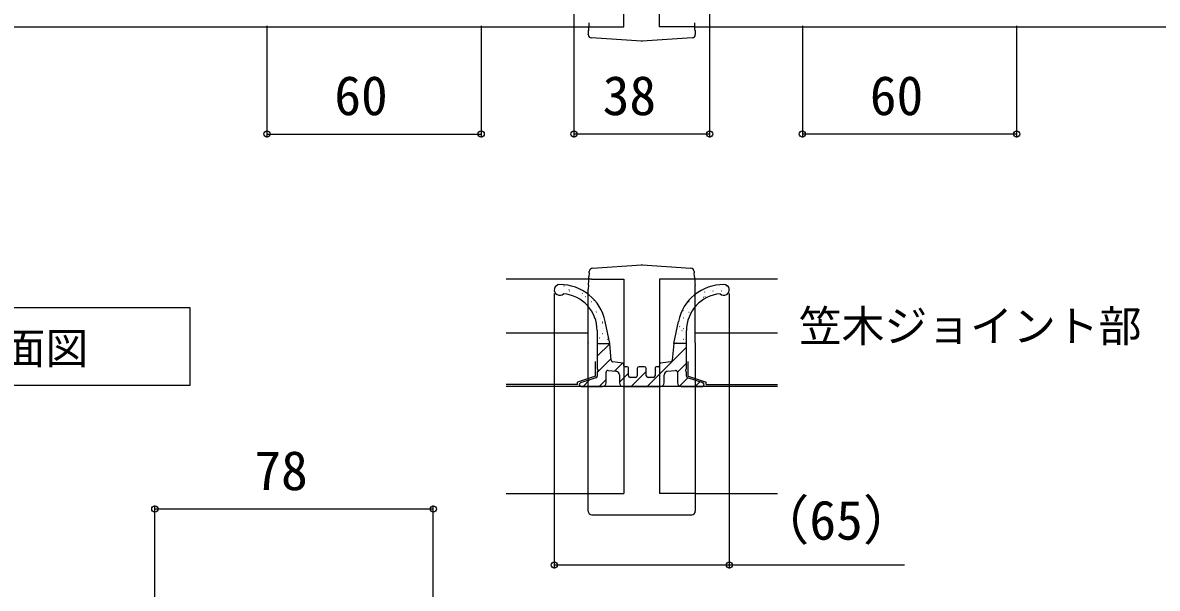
# Model space of a CAD drawing. Units: millimetres, scale not verified. Extents: x -875 to 875, y -1299 to 1291.
# Drawn here: x -51.4 to 266.4, y -522 to -363.7 of the extents above; entities that cross this region are included whole.
import ezdxf
from ezdxf.enums import TextEntityAlignment as Align

# ---------------------------------------------------------------- set-up
doc = ezdxf.new("R2010")
doc.units = ezdxf.units.MM
doc.header["$LTSCALE"] = 8
for name, color, linetype in [('0-1_USER1', 3, 'Continuous'), ('0-3_YKK_12', 2, 'Continuous'), ('0-4_YKK_13', 4, 'Continuous'), ('0-5_YKK_D', 6, 'Continuous'), ('0-7_YSS_K', 3, 'Continuous')]:
    doc.layers.add(name, color=color, linetype=linetype)
doc.styles.add('ＭＳ ゴシック', font='')
doc.styles.get('ＭＳ ゴシック').set_extended_font_data('MS Gothic')

msp = doc.modelspace()

# ---------------------------------------------------------------- linework, layer by layer
at = {"layer": '0-1_USER1'}
msp.add_lwpolyline([(-94.659, -457.377), (-94.659, -443.377), (-4.609, -443.377), (-4.609, -465.259), (-94.659, -465.259)], close=True, dxfattribs=at)
at = {"layer": '0-3_YKK_12'}
for p, q in [((-103, -364.847), (107.152, -364.847)), ((136.848, -364.847), (788.228, -364.847)), ((107.911, -435.497), (84, -435.497)), ((107.911, -435.497), (117, -435.497)), ((117, -435.497), (117, -495.497)), ((127, -435.497), (127, -495.497)), ((136.089, -435.497), (127, -435.497)), ((160, -435.497), (136.089, -435.497)), ((84, -450.497), (107.116, -450.497)), ((136.884, -450.497), (160, -450.497)), ((84, -495.497), (107, -495.497)), ((107, -495.497), (117, -495.497)), ((137, -495.497), (127, -495.497)), ((137, -495.497), (160, -495.497))]:
    msp.add_line(p, q, dxfattribs=at)
for points in [[(107.152, -364.847), (117, -364.847), (117, -164.847)], [(136.848, -364.847), (127, -364.847), (127, -164.847)]]:
    msp.add_lwpolyline(points, dxfattribs=at)
at = {"layer": '0-4_YKK_13'}
for p, q in [((107, -365.872), (107, -365.857)), ((107, -365.872), (107.083, -365.955)), ((107, -365.872), (107, -366.921)), ((107, -366.933), (107, -366.921)), ((121.9, -368.856), (107.933, -367.923)), ((136.067, -367.923), (122.1, -368.856)), ((137, -365.872), (137, -365.857)), ((137, -366.921), (137, -366.933)), ((108.234, -432.391), (121.9, -431.48)), ((122.1, -431.48), (135.766, -432.391)), ((107.282, -433.661), (107.212, -434.804)), ((136.788, -434.804), (136.718, -433.661)), ((100.168, -437.321), (100.218, -437.321)), ((101.611, -438.345), (101.621, -438.342)), ((107.07, -437.126), (107, -438.274)), ((107, -453.268), (107, -438.274)), ((137, -438.274), (136.93, -437.126)), ((137, -453.268), (137, -438.274)), ((142.728, -437.321), (142.778, -437.321)), ((142.811, -437.96), (142.821, -437.957)), ((145.768, -437.321), (145.818, -437.321)), ((98.491, -439.45), (98.501, -439.447)), ((98.743, -438.696), (98.793, -438.696)), ((101.783, -438.696), (101.833, -438.696)), ((103.208, -440.311), (103.258, -440.311)), ((104.823, -438.696), (104.873, -438.696)), ((105.001, -439.986), (105.01, -439.982)), ((105.292, -439.462), (105.375, -439.407)), ((106.248, -440.311), (106.298, -440.311)), ((107.863, -441.686), (107.913, -441.686)), ((108.767, -441.493), (108.776, -441.49)), ((135.223, -441.686), (135.273, -441.686)), ((136.648, -440.311), (136.698, -440.311)), ((136.948, -440.036), (136.957, -440.033)), ((138.263, -441.686), (138.313, -441.686)), ((139.178, -440.54), (139.261, -440.485)), ((139.688, -440.311), (139.738, -440.311)), ((139.691, -439.065), (139.7, -439.062)), ((141.303, -438.696), (141.353, -438.696)), ((141.867, -438.76), (141.95, -438.705)), ((144.343, -438.696), (144.393, -438.696)), ((109.21, -444.704), (109.293, -444.649)), ((109.288, -443.301), (109.338, -443.301)), ((109.366, -444.122), (109.375, -444.119)), ((110.903, -444.676), (110.904, -444.676)), ((133.49, -444.305), (133.574, -444.249)), ((134.804, -443.637), (134.813, -443.633)), ((135.223, -444.676), (135.273, -444.676)), ((136.648, -443.301), (136.698, -443.301)), ((109.288, -446.291), (109.338, -446.291)), ((110.342, -446.617), (110.351, -446.614)), ((110.903, -447.666), (110.953, -447.666)), ((111.015, -447.428), (111.098, -447.372)), ((113.011, -453.497), (111.74, -447.291)), ((130.989, -453.497), (132.26, -447.291)), ((132.183, -447.666), (132.233, -447.666)), ((132.66, -447.237), (132.669, -447.234)), ((133.608, -446.291), (133.658, -446.291)), ((110.903, -450.656), (110.953, -450.656)), ((110.988, -449.23), (110.997, -449.226)), ((132.183, -450.656), (132.233, -450.656)), ((132.606, -448.808), (132.689, -448.753)), ((133.258, -449.866), (133.268, -449.863)), ((133.608, -449.281), (133.658, -449.281)), ((107, -453.268), (107, -453.354)), ((107, -453.357), (107, -453.354)), ((107, -453.526), (107, -453.357)), ((107, -500.444), (107, -453.526)), ((109.5, -453.497), (113.011, -453.497)), ((109.5, -457.07), (113.016, -453.554)), ((110.13, -451.931), (110.214, -451.876)), ((111.586, -451.858), (111.596, -451.855)), ((112.328, -452.271), (112.378, -452.271)), ((113.461, -458.191), (113.011, -453.497)), ((130.989, -453.497), (130.539, -458.191)), ((130.985, -453.546), (131.034, -453.497)), ((134.5, -453.497), (130.989, -453.497)), ((131.114, -453.466), (131.124, -453.463)), ((131.722, -453.311), (131.805, -453.256)), ((133.608, -452.271), (133.658, -452.271)), ((134.234, -452.361), (134.244, -452.358)), ((137, -453.268), (137, -453.354)), ((137, -453.354), (137, -453.357)), ((137, -453.357), (137, -453.526)), ((137, -453.526), (137, -500.444)), ((123.524, -465.497), (134.5, -454.521)), ((109, -462.634), (109, -458.497)), ((109.5, -461.56), (113.409, -457.651)), ((116.734, -458.966), (113.902, -458.64)), ((114.335, -461.216), (116.6, -458.951)), ((117, -459.697), (117, -459.264)), ((117.95, -459.997), (117.3, -459.997)), ((118.25, -462.497), (118.25, -460.297)), ((120.75, -460.497), (120.75, -462.497)), ((122.75, -459.997), (121.25, -459.997)), ((123.25, -462.497), (123.25, -460.497)), ((125.75, -460.297), (125.75, -462.497)), ((126.7, -459.997), (126.05, -459.997)), ((127, -459.264), (127, -459.697)), ((130.098, -458.64), (127.266, -458.966)), ((132, -461.511), (134.5, -459.011)), ((135, -462.634), (135, -458.497)), ((109, -462.634), (104, -464.272)), ((109.156, -463.109), (104.844, -464.521)), ((105.564, -465.497), (107.364, -463.696)), ((109.5, -461.516), (109.5, -462.634)), ((110.054, -465.497), (112, -463.55)), ((112, -464.497), (112, -461.515)), ((112.555, -461.018), (114.86, -461.274)), ((115.75, -464.291), (118.25, -461.791)), ((115.75, -462.268), (115.75, -464.497)), ((120.25, -462.997), (118.75, -462.997)), ((119.034, -465.497), (123.25, -461.281)), ((125.25, -462.997), (123.75, -462.997)), ((128.25, -464.497), (128.25, -462.268)), ((129.14, -461.274), (131.445, -461.018)), ((132, -461.515), (132, -464.497)), ((132.592, -465.409), (134.88, -463.121)), ((134.5, -462.634), (134.5, -461.516)), ((139.156, -464.521), (134.844, -463.109)), ((135, -462.634), (140, -464.272)), ((104, -464.997), (84, -464.997)), ((104, -464.997), (104, -464.272)), ((105, -465.497), (111, -465.497)), ((116.75, -465.497), (127.25, -465.497)), ((133, -465.497), (139, -465.497)), ((136.995, -465.497), (138.262, -464.229)), ((140, -464.997), (140, -464.272)), ((140, -464.997), (160, -464.997)), ((107.996, -501.444), (121.963, -501.5)), ((121.952, -501.488), (122.048, -501.488)), ((122.037, -501.5), (136.004, -501.444))]:
    msp.add_line(p, q, dxfattribs=at)
for points in [[(136.917, -365.955), (137, -365.872), (137, -366.921)], [(107.07, -437.126), (107.098, -436.674), (107.125, -436.231), (107.151, -435.813), (107.174, -435.433), (107.194, -435.103), (107.21, -434.835), (107.212, -434.804)], [(107.282, -433.661), (107.297, -433.411), (107.302, -433.328)], [(136.698, -433.328), (136.703, -433.411), (136.718, -433.661)], [(136.788, -434.804), (136.79, -434.835), (136.806, -435.103), (136.826, -435.433), (136.849, -435.813), (136.875, -436.231), (136.902, -436.674), (136.93, -437.126)], [(109.5, -449.877), (109.5, -453.497), (109.5, -460.477)], [(134.5, -460.477), (134.5, -453.497), (134.5, -449.877)]]:
    msp.add_lwpolyline(points, dxfattribs=at)
for centre, radius, start, end in [((107.993, -366.931), 0.993, 180.11503, 265.85405), ((136.007, -366.932), 0.993, 274.14066, 359.89026), ((122, -432.977), 1.5, 86.18593, 93.81407), ((108.301, -433.389), 1, 93.81407, 176.5), ((135.699, -433.389), 1, 3.5, 86.18593), ((99, -438.497), 1.5, 90, 315.33998), ((99.11, -449.891), 12.895, 11.63289, 90.48953), ((144.89, -449.891), 12.895, 89.51047, 168.36711), ((145, -438.497), 1.5, 224.66002, 90), ((99.114, -449.893), 10.386, 0.08527, 84.73769), ((144.886, -449.893), 10.386, 95.26231, 179.91473), ((109.8, -460.477), 0.3, 180, 240), ((109.5, -460.997), 0.3, 300, 60), ((113.959, -458.143), 0.5, 185.48532, 263.42801), ((116.7, -459.264), 0.3, 0, 83.42801), ((117.3, -459.697), 0.3, 180, 270), ((117.95, -460.297), 0.3, 0, 90), ((121.25, -460.497), 0.5, 90, 180), ((122.75, -460.497), 0.5, 0, 90), ((126.05, -460.297), 0.3, 90, 180), ((126.7, -459.697), 0.3, 270, 360), ((127.3, -459.264), 0.3, 96.57199, 180), ((130.041, -458.143), 0.5, 276.57199, 354.51468), ((134.5, -460.997), 0.3, 120, 240), ((134.2, -460.477), 0.3, 300, 0), ((109, -462.634), 0.5, 288.13494, 0), ((109.8, -461.516), 0.3, 120, 180), ((112.5, -461.515), 0.5, 83.65981, 180), ((114.75, -462.268), 1, 0, 83.65981), ((118.75, -462.497), 0.5, 180, 270), ((120.25, -462.497), 0.5, 270, 0), ((123.75, -462.497), 0.5, 180, 270), ((125.25, -462.497), 0.5, 270, 0), ((129.25, -462.268), 1, 96.34019, 180), ((131.5, -461.515), 0.5, 0, 96.34019), ((134.2, -461.516), 0.3, 0, 60), ((135, -462.634), 0.5, 180, 251.86506), ((105, -464.997), 0.5, 108.13494, 270), ((111, -464.497), 1, 270, 0), ((116.75, -464.497), 1, 180, 270), ((127.25, -464.497), 1, 270, 0), ((133, -464.497), 1, 180, 270), ((139, -464.997), 0.5, 270, 71.86506), ((108, -500.444), 1, 180, 269.76681), ((136, -500.444), 1, 270.23319, 0)]:
    msp.add_arc(centre, radius, start, end, dxfattribs=at)
for centre, major_axis, ratio, start_param, end_param in [((107.08, -363.46), (0.013, -2.5), 0.060953, 6.2217902, 7.7711026), ((136.92, -363.46), (-0.013, -2.5), 0.060953, 4.7952681, 6.3445805), ((108, -367.425), (1, -0.045), 0.500748, 4.6558273, 4.6681227), ((136, -367.425), (1, 0.045), 0.500748, 4.7566553, 4.7689506), ((122, -367.356), (0, -1.503), 0.998131, 6.2166177, 6.3497529)]:
    msp.add_ellipse(centre, major_axis=major_axis, ratio=ratio, start_param=start_param, end_param=end_param, dxfattribs=at)
at = {"layer": '0-5_YKK_D'}
for p, q in [((103, -360.847), (103, -395.847)), ((141, -360.847), (141, -395.847)), ((17, -364.547), (17, -395.847)), ((77, -364.547), (77, -395.847)), ((167, -364.547), (167, -395.847)), ((227, -364.547), (227, -395.847)), ((17, -394.847), (77, -394.847)), ((141, -394.847), (103, -394.847)), ((227, -394.847), (167, -394.847)), ((97.5, -439.497), (97.5, -516.497)), ((146.5, -439.497), (146.5, -516.497)), ((-14.396, -528.847), (-14.396, -498.847)), ((63.604, -608.847), (63.604, -498.847)), ((63.604, -499.847), (-14.396, -499.847))]:
    msp.add_line(p, q, dxfattribs=at)
msp.add_lwpolyline([(97.5, -515.497), (146.5, -515.497), (195.572, -515.497)], dxfattribs=at)
for centre in [(17, -394.847), (77, -394.847), (103, -394.847), (141, -394.847), (167, -394.847), (227, -394.847), (-14.396, -499.847), (63.604, -499.847), (97.5, -515.497), (146.5, -515.497)]:
    msp.add_circle(centre, 0.875, dxfattribs=at)
at = {"layer": '0-7_YSS_K'}
for p, q in [((160, -465.497), (84, -465.497)), ((117, -465.497), (127, -465.497))]:
    msp.add_line(p, q, dxfattribs=at)

# ---------------------------------------------------------------- texts
at = {"layer": '0-1_USER1', "style": 'ＭＳ ゴシック'}
for s, p in [('笠木ジョイント部', (165.977, -455.632)), ('笠木平面図', (-93.023, -461.836))]:
    msp.add_text(s, height=8.798, dxfattribs=at).set_placement(p, align=Align.BOTTOM_LEFT)
at = {"layer": '0-5_YKK_D', "style": 'ＭＳ ゴシック'}
for s, p in [('60', (35.878, -392.847)), ('38', (111.048, -392.847)), ('60', (185.878, -392.847)), ('78', (13.482, -497.847)), ('（65）', (153.942, -511.707))]:
    msp.add_text(s, height=11, dxfattribs=at).set_placement(p, align=Align.BOTTOM_LEFT)

doc.saveas('drawing.dxf')
